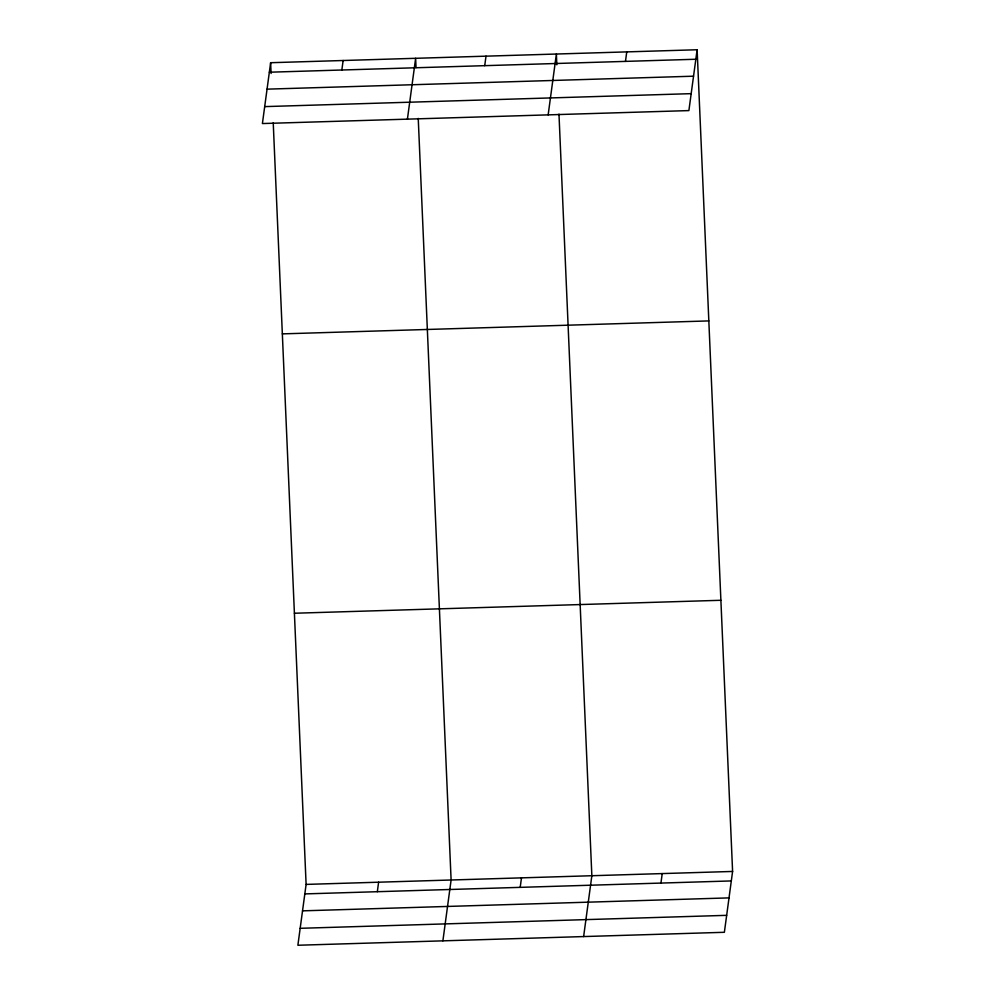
<?xml version="1.0" encoding="UTF-8"?>
<svg xmlns="http://www.w3.org/2000/svg" width="995" height="995" viewBox="0 0 995 995"><rect width="100%" height="100%" fill="white"/><g stroke="black" fill="none" stroke-linecap="round" stroke-linejoin="round"><path stroke-width="1.49" d="M270.628 62.71L262.406 123.554L688.888 110.594L697.122 49.75L270.628 62.71L271.1 73.493M341.845 70.011L343.138 60.508M407.415 119.151L415.636 58.307L416.034 67.548M273.227 122.795L306.112 884.406L297.878 945.25L724.372 932.29L732.594 871.446L697.122 49.75M484.727 65.67L486.008 56.168M377.329 891.707L378.61 882.204M548.158 114.873L556.379 54.028L556.839 64.812M442.887 940.847L451.108 880.003L418.236 118.393M625.469 61.391L626.75 51.889M520.198 887.353L521.479 877.864M583.63 936.569L591.851 875.724L558.979 114.114M660.941 883.075L662.222 873.585M269.346 72.212L695.841 59.252M267.058 89.152L693.54 76.192M264.695 106.614L691.189 93.654M282.344 333.872L708.826 320.912M294.396 613.243L720.89 600.283M306.112 884.406L732.594 871.446M304.818 893.908L731.313 880.936M302.53 910.848L729.024 897.888M300.167 928.31L726.661 915.338"/></g></svg>
